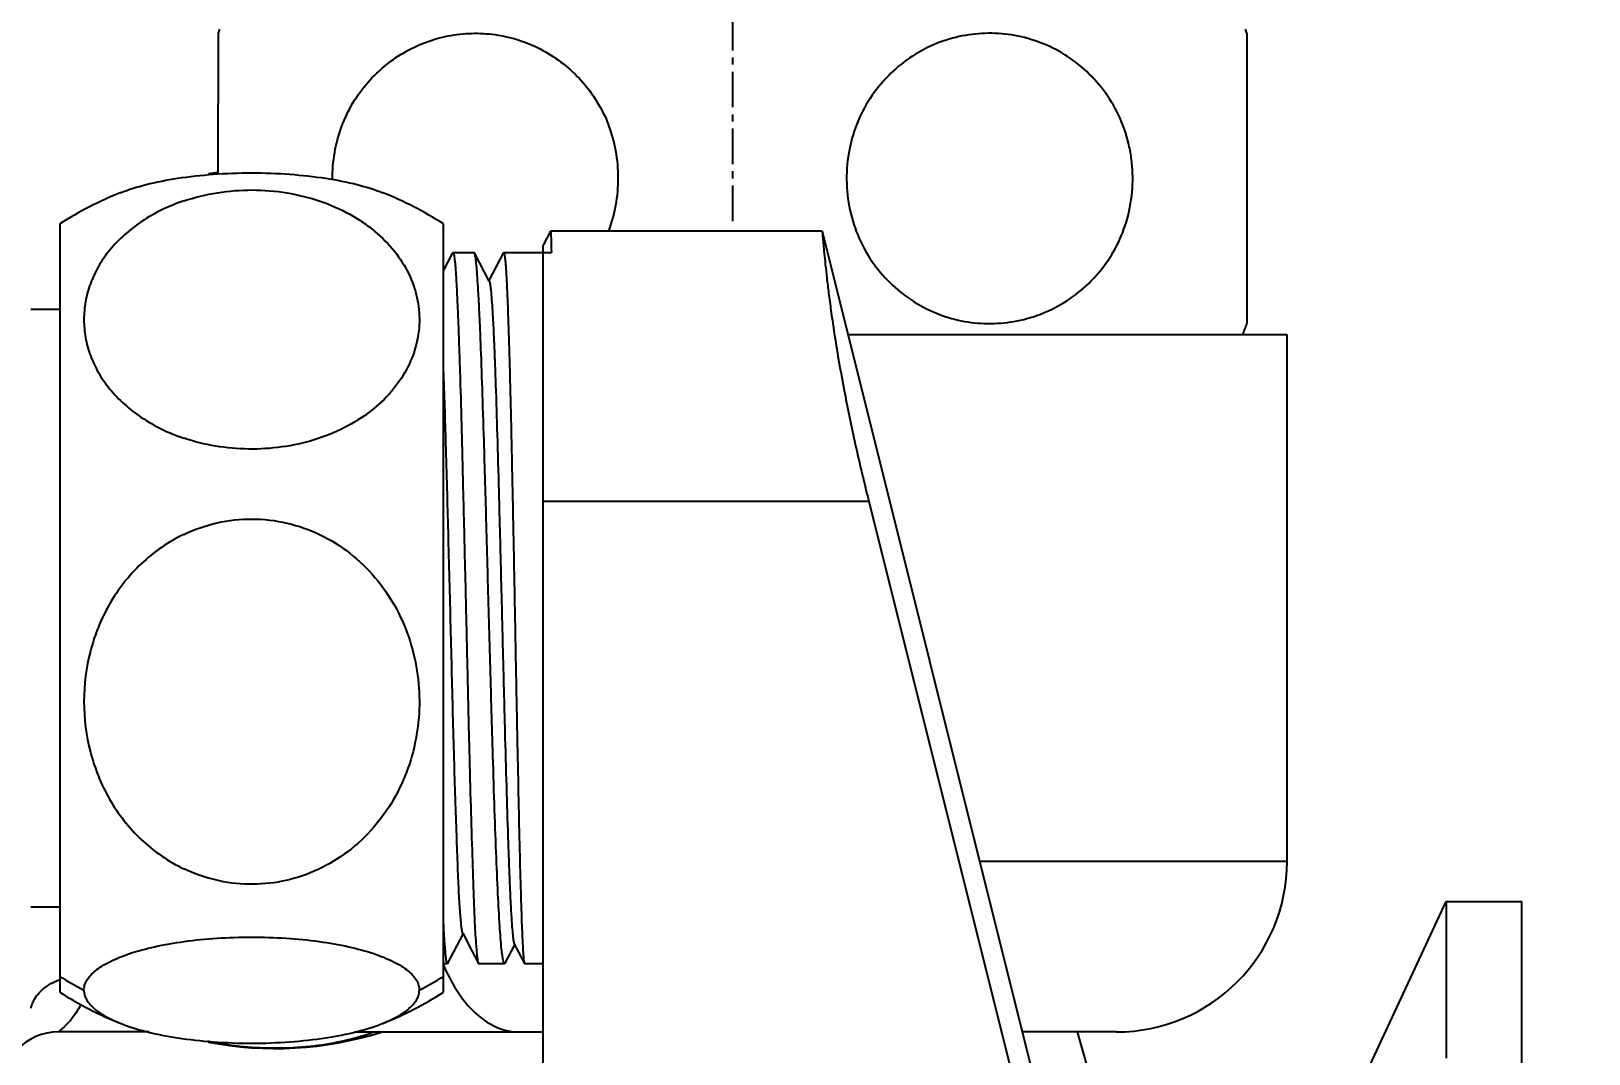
# Model space of a CAD drawing. Header units: millimetres. Extents: x 1035 to 2065, y 1005 to 1731.
# Drawn here: x 1357.7 to 1412.5, y 1299.7 to 1335.6 of the extents above; entities that cross this region are included whole.
import ezdxf

# ---------------------------------------------------------------- set-up
doc = ezdxf.new("R2010")
doc.units = ezdxf.units.MM
doc.linetypes.add('CENTER', pattern=[2, 1.25, -0.25, 0.25, -0.25])
doc.layers.add('center', color=1, linetype='CENTER')
doc.layers.add('标注', color=1, linetype='Continuous')
doc.styles.add('Daelim Dimension', font='')
doc.styles.get('Daelim Dimension').set_extended_font_data('NanumGothic')
doc.dimstyles.new('DEFAULT', dxfattribs={"dimscale": 2, "dimtxt": 2, "dimasz": 2, "dimexe": 0, "dimexo": 2, "dimgap": 1, "dimtad": 1, "dimdec": 1, "dimzin": 9, "dimdsep": 46, "dimtxsty": 'Daelim Dimension', "dimcen": 0.5, "dimclrd": 252, "dimclre": 252, "dimclrt": 3, "dimadec": 1, "dimazin": 0, "dimtfac": 1, "dimtdec": 1, "dimtix": 1, "dimtmove": 0, "dimatfit": 3, "dimfxl": 1, "dimtolj": 1, "dimtzin": 1, "dimlwd": 9, "dimlwe": 9, "dimarcsym": 0})

# ---------------------------------------------------------------- blocks, each defined once
blk = doc.blocks.new('*D1')
at = {"layer": 'Defpoints', "color": 0, "transparency": 16777216}
for p in [(1167.456, 1411.888), (1412.495, 1245.923), (1167.456, 1219.145)]:
    blk.add_point(p, dxfattribs=at)
at = {"layer": '标注', "color": 5, "lineweight": 9, "transparency": 16777216}
for p, q in [((1167.456, 1407.888), (1167.456, 1219.145)), ((1412.495, 1241.923), (1412.495, 1219.145)), ((1408.495, 1219.145), (1171.456, 1219.145))]:
    blk.add_line(p, q, dxfattribs=at)
at = {"layer": '标注', "color": 5, "transparency": 16777216}
for points in [[(1171.456, 1219.812), (1171.456, 1218.479), (1167.456, 1219.145)], [(1408.495, 1219.812), (1408.495, 1218.479), (1412.495, 1219.145)]]:
    blk.add_solid(points, dxfattribs=at)
at = {"layer": '标注', "color": 7, "transparency": 16777216, "insert": (1289.976, 1228.766), "char_height": 14, "attachment_point": 5, "style": 'Daelim Dimension'}
blk.add_mtext('\\A1;245', dxfattribs=at)
blk = doc.blocks.new('*D3')
at = {"layer": 'Defpoints', "color": 0, "transparency": 16777216}
for p in [(1241.39, 1396.817), (1412.495, 1248.343), (1412.495, 1245.923)]:
    blk.add_point(p, dxfattribs=at)
at = {"layer": '标注', "color": 5, "lineweight": 9, "transparency": 16777216}
for p, q in [((1241.39, 1392.817), (1241.39, 1248.343)), ((1412.495, 1249.923), (1412.495, 1248.343)), ((1245.39, 1248.343), (1408.495, 1248.343))]:
    blk.add_line(p, q, dxfattribs=at)
at = {"layer": '标注', "color": 5, "transparency": 16777216}
for points in [[(1245.39, 1249.009), (1245.39, 1247.676), (1241.39, 1248.343)], [(1408.495, 1249.009), (1408.495, 1247.676), (1412.495, 1248.343)]]:
    blk.add_solid(points, dxfattribs=at)
at = {"layer": '标注', "color": 7, "transparency": 16777216, "insert": (1326.942, 1257.813), "char_height": 14, "attachment_point": 5, "style": 'Daelim Dimension'}
blk.add_mtext('\\A1;171', dxfattribs=at)

msp = doc.modelspace()

# ---------------------------------------------------------------- linework, layer by layer
at = {"color": 7, "linetype": 'Continuous'}
for p, q in [((1364.295, 1335.571), (1364.348, 1335.713)), ((1364.292, 1330.625), (1364.295, 1335.571)), ((1400.471, 1335.571), (1400.471, 1325.369)), ((1358.714, 1328.87), (1358.714, 1301.87)), ((1372.214, 1301.87), (1372.214, 1328.87)), ((1375.972, 1328.618), (1375.714, 1328.124)), ((1375.972, 1328.618), (1375.974, 1328.62)), ((1385.525, 1328.62), (1375.974, 1328.62)), ((1385.524, 1328.62), (1385.526, 1328.614)), ((1385.526, 1328.614), (1395.925, 1287.063)), ((1375.714, 1259.049), (1375.714, 1328.125)), ((1372.53, 1327.857), (1372.214, 1327.25)), ((1372.531, 1327.857), (1372.544, 1327.87)), ((1372.544, 1327.87), (1373.287, 1327.87)), ((1373.303, 1327.855), (1373.287, 1327.87)), ((1373.822, 1326.858), (1373.303, 1327.855)), ((1374.317, 1327.861), (1373.809, 1326.885)), ((1374.317, 1327.861), (1374.327, 1327.87)), ((1374.327, 1327.87), (1375.714, 1327.87)), ((1375.714, 1327.868), (1376.006, 1327.868)), ((1357.695, 1325.87), (1358.714, 1325.87)), ((1401.882, 1324.97), (1386.438, 1324.97)), ((1401.883, 1306.47), (1401.883, 1324.97)), ((1387.172, 1319.113), (1375.714, 1319.113)), ((1387.172, 1319.113), (1396.449, 1282.047)), ((1391.068, 1306.47), (1401.883, 1306.47)), ((1400.391, 1289.864), (1407.482, 1305.059)), ((1407.482, 1305.059), (1410.141, 1305.059)), ((1407.482, 1305.059), (1407.482, 1299.553)), ((1410.141, 1282.83), (1410.141, 1305.059)), ((1357.695, 1304.87), (1358.714, 1304.87)), ((1372.367, 1302.884), (1372.903, 1303.911)), ((1372.888, 1303.938), (1373.22, 1303.303)), ((1374.381, 1302.891), (1374.716, 1303.533)), ((1374.702, 1303.56), (1374.849, 1303.277)), ((1372.353, 1302.87), (1372.214, 1302.87)), ((1372.367, 1302.884), (1372.353, 1302.87)), ((1373.22, 1303.303), (1373.44, 1302.881)), ((1373.439, 1302.881), (1373.451, 1302.87)), ((1374.36, 1302.87), (1373.451, 1302.87)), ((1374.381, 1302.891), (1374.359, 1302.87)), ((1374.849, 1303.277), (1375.058, 1302.876)), ((1375.058, 1302.876), (1375.064, 1302.87)), ((1375.714, 1302.87), (1375.064, 1302.87)), ((1361.858, 1300.47), (1358.667, 1300.47)), ((1369.077, 1300.47), (1375.714, 1300.47)), ((1395.883, 1300.47), (1392.57, 1300.47)), ((1396.816, 1292.45), (1394.514, 1300.47))]:
    msp.add_line(p, q, dxfattribs=at)
for centre, radius, start, end in [((1386.658, 1330.47), 14.725, 20.269, 20.8607), ((1366.291, 1318.348), 12.5, 99.2136, 100.8221), ((1365.464, 1318.349), 12.5, 111.62, 122.6841), ((1365.464, 1318.349), 12.5, 57.3159, 68.363), ((1386.658, 1330.47), 14.725, 338.0673, 339.7312), ((1395.883, 1306.47), 6, 270, 0), ((1378.301, 1305.418), 6.621, 203.1413, 206.2377), ((1365.339, 1313.186), 12.642, 238.3943, 242.8274), ((1365.589, 1313.186), 12.642, 297.1721, 301.6058), ((1365.464, 1312.391), 12.5, 237.3159, 248.38), ((1365.464, 1312.391), 12.5, 291.637, 302.6841), ((1358.666, 1298.471), 2, 89.999, 136.3852), ((1366.291, 1312.39), 12.5, 259.1176, 287.3269)]:
    msp.add_arc(centre, radius, start, end, dxfattribs=at)
for points, knots in [([(1368.306, 1330.429), (1368.304, 1330.747), (1368.356, 1331.38), (1368.599, 1332.292), (1368.999, 1333.13), (1369.535, 1333.862), (1370.173, 1334.475), (1370.889, 1334.961), (1371.663, 1335.309), (1372.474, 1335.52), (1373.303, 1335.593), (1374.132, 1335.53), (1374.945, 1335.33), (1375.99, 1334.874), (1377.16, 1333.948), (1377.797, 1332.916), (1378.015, 1332.351)], [0, 0, 0, 0, 0.067934, 0.135194, 0.201183, 0.265572, 0.328386, 0.38977, 0.449976, 0.509378, 0.568367, 0.627343, 0.6867, 0.74684, 0.870374, 1, 1, 1, 1]), ([(1396.099, 1328.572), (1396.228, 1328.9), (1396.416, 1329.59), (1396.473, 1330.481), (1396.411, 1331.192), (1396.28, 1331.887), (1395.988, 1332.713), (1395.451, 1333.592), (1394.768, 1334.328), (1393.978, 1334.903), (1393.111, 1335.309), (1392.197, 1335.54), (1391.263, 1335.597), (1390.332, 1335.481), (1389.431, 1335.192), (1388.586, 1334.727), (1387.569, 1333.877), (1386.994, 1333.011), (1386.748, 1332.381)], [0, 0, 0, 0, 0.066581, 0.133901, 0.1676, 0.201148, 0.267295, 0.33183, 0.394581, 0.455681, 0.515445, 0.5743, 0.632745, 0.691274, 0.750382, 0.810554, 0.872198, 1, 1, 1, 1]), ([(1378.023, 1328.613), (1378.248, 1329.205), (1378.474, 1330.483), (1378.245, 1331.761), (1378.015, 1332.351)], [0, 0, 0, 0, 0.500152, 1, 1, 1, 1]), ([(1386.748, 1332.381), (1386.617, 1332.053), (1386.428, 1331.362), (1386.358, 1330.292), (1386.5, 1329.23), (1386.85, 1328.233), (1387.388, 1327.351), (1388.071, 1326.613), (1388.863, 1326.037), (1389.731, 1325.631), (1390.647, 1325.399), (1391.583, 1325.343), (1392.514, 1325.46), (1393.417, 1325.75), (1394.263, 1326.217), (1395.282, 1327.07), (1395.854, 1327.94), (1396.099, 1328.572)], [0, 0, 0, 0, 0.066566, 0.133885, 0.201053, 0.267213, 0.33176, 0.394519, 0.45562, 0.515382, 0.574238, 0.632681, 0.691211, 0.750321, 0.810499, 0.872153, 1, 1, 1, 1]), ([(1360.849, 1329.966), (1361.142, 1330.082), (1361.806, 1330.285), (1362.901, 1330.499), (1364.144, 1330.634), (1365.465, 1330.681), (1366.786, 1330.634), (1368.028, 1330.499), (1369.123, 1330.285), (1369.786, 1330.082), (1370.08, 1329.966)], [0, 0, 0, 0, 0.1009, 0.221159, 0.35648, 0.500057, 0.643618, 0.778916, 0.899136, 1, 1, 1, 1]), ([(1363.08, 1329.679), (1362.554, 1329.501), (1361.589, 1329.041), (1360.609, 1328.175), (1360.063, 1327.388), (1359.777, 1326.779), (1359.604, 1326.15), (1359.547, 1325.51), (1359.604, 1324.87), (1359.777, 1324.241), (1360.063, 1323.632), (1360.609, 1322.844), (1361.589, 1321.979), (1362.554, 1321.519), (1363.08, 1321.341)], [0, 0, 0, 0, 0.143333, 0.272472, 0.332336, 0.389678, 0.445273, 0.49997, 0.554666, 0.610267, 0.66761, 0.727483, 0.856661, 1, 1, 1, 1]), ([(1363.08, 1329.679), (1363.847, 1329.938), (1365.083, 1330.129), (1366.703, 1329.996), (1367.866, 1329.708), (1368.753, 1329.32), (1369.381, 1328.934), (1369.93, 1328.52), (1370.508, 1327.937), (1371.013, 1327.144), (1371.311, 1326.298), (1371.397, 1325.427), (1371.271, 1324.56), (1370.934, 1323.722), (1370.39, 1322.941), (1369.648, 1322.247), (1368.726, 1321.672), (1368.03, 1321.394), (1367.662, 1321.281)], [0, 0, 0, 0, 0.145826, 0.21995, 0.292039, 0.360537, 0.393178, 0.424664, 0.48421, 0.53986, 0.59272, 0.644191, 0.695809, 0.749096, 0.805414, 0.865788, 0.930723, 1, 1, 1, 1]), ([(1375.974, 1328.62), (1375.975, 1328.62), (1375.977, 1328.615), (1375.979, 1328.607), (1375.981, 1328.591), (1375.984, 1328.56), (1375.988, 1328.505), (1375.992, 1328.423), (1375.996, 1328.317), (1375.999, 1328.188), (1376.003, 1328.036), (1376.005, 1327.927), (1376.006, 1327.868)], [0, 0, 0, 0, 0.005061, 0.017279, 0.03719, 0.064873, 0.143609, 0.253483, 0.3944, 0.566069, 0.768075, 1, 1, 1, 1]), ([(1385.526, 1328.614), (1385.528, 1328.606), (1385.532, 1328.582), (1385.54, 1328.506), (1385.553, 1328.361), (1385.574, 1328.126), (1385.603, 1327.811), (1385.643, 1327.419), (1385.694, 1326.953), (1385.759, 1326.414), (1385.873, 1325.563), (1386.058, 1324.352), (1386.349, 1322.748), (1386.721, 1320.976), (1387.013, 1319.747), (1387.172, 1319.113)], [0, 0, 0, 0, 0.002704, 0.007539, 0.023589, 0.048082, 0.080868, 0.12176, 0.170504, 0.226811, 0.290318, 0.437279, 0.607584, 0.79678, 1, 1, 1, 1]), ([(1372.544, 1327.87), (1372.55, 1327.87), (1372.563, 1327.85), (1372.573, 1327.814), (1372.587, 1327.75), (1372.599, 1327.664), (1372.612, 1327.552), (1372.631, 1327.356), (1372.652, 1327.051), (1372.676, 1326.617), (1372.7, 1326.092), (1372.725, 1325.483), (1372.751, 1324.793), (1372.778, 1324.028), (1372.815, 1322.877), (1372.857, 1321.3), (1372.904, 1319.279), (1372.957, 1317.135), (1373.01, 1314.934), (1373.059, 1312.747), (1373.106, 1310.643), (1373.159, 1308.689), (1373.212, 1306.948), (1373.259, 1305.474), (1373.306, 1304.314), (1373.343, 1303.651), (1373.367, 1303.379)], [0, 0, 0, 0, 0.000745, 0.002362, 0.004954, 0.008534, 0.013101, 0.018652, 0.032664, 0.050467, 0.071925, 0.09687, 0.125106, 0.156404, 0.190517, 0.266084, 0.349414, 0.437862, 0.528618, 0.618804, 0.705558, 0.786123, 0.857944, 0.918745, 0.966599, 1, 1, 1, 1]), ([(1374.256, 1303.379), (1374.228, 1303.645), (1374.18, 1304.293), (1374.121, 1305.424), (1374.062, 1306.861), (1374, 1308.559), (1373.94, 1310.465), (1373.882, 1312.522), (1373.822, 1314.666), (1373.762, 1316.832), (1373.705, 1318.953), (1373.647, 1320.964), (1373.588, 1322.803), (1373.541, 1324.203), (1373.502, 1325.195), (1373.474, 1325.829), (1373.445, 1326.384), (1373.416, 1326.853), (1373.389, 1327.234), (1373.366, 1327.496), (1373.346, 1327.658), (1373.333, 1327.745), (1373.32, 1327.808), (1373.309, 1327.842), (1373.303, 1327.855)], [0, 0, 0, 0, 0.032752, 0.079479, 0.138769, 0.208812, 0.287465, 0.372319, 0.460773, 0.550117, 0.637613, 0.720579, 0.796471, 0.862967, 0.892041, 0.918031, 0.940734, 0.959982, 0.975623, 0.987547, 0.992087, 0.995673, 0.998306, 1, 1, 1, 1]), ([(1374.327, 1327.87), (1374.332, 1327.87), (1374.343, 1327.849), (1374.351, 1327.814), (1374.363, 1327.75), (1374.374, 1327.664), (1374.386, 1327.552), (1374.397, 1327.417), (1374.409, 1327.258), (1374.425, 1326.998), (1374.444, 1326.617), (1374.465, 1326.093), (1374.487, 1325.483), (1374.51, 1324.794), (1374.532, 1324.029), (1374.554, 1323.195), (1374.576, 1322.299), (1374.605, 1321.001), (1374.64, 1319.28), (1374.684, 1317.135), (1374.725, 1314.934), (1374.764, 1312.747), (1374.806, 1310.643), (1374.846, 1308.69), (1374.883, 1306.948), (1374.923, 1305.474), (1374.96, 1304.314), (1374.987, 1303.651), (1375.003, 1303.379)], [0, 0, 0, 0, 0.000686, 0.002278, 0.004856, 0.008426, 0.012987, 0.018534, 0.025057, 0.032542, 0.050342, 0.0718, 0.096745, 0.124981, 0.156281, 0.190399, 0.227061, 0.265978, 0.349323, 0.43779, 0.528568, 0.618774, 0.705547, 0.78613, 0.857963, 0.918771, 0.966621, 1, 1, 1, 1]), ([(1373.822, 1326.858), (1373.829, 1326.846), (1373.839, 1326.809), (1373.852, 1326.742), (1373.865, 1326.648), (1373.885, 1326.471), (1373.908, 1326.186), (1373.936, 1325.77), (1373.963, 1325.258), (1373.991, 1324.654), (1374.018, 1323.963), (1374.056, 1322.889), (1374.102, 1321.386), (1374.157, 1319.429), (1374.21, 1317.32), (1374.265, 1315.137), (1374.319, 1312.958), (1374.372, 1310.862), (1374.426, 1308.925), (1374.473, 1307.442), (1374.51, 1306.386), (1374.537, 1305.709), (1374.564, 1305.117), (1374.59, 1304.616), (1374.617, 1304.21), (1374.64, 1303.932), (1374.66, 1303.761), (1374.672, 1303.67), (1374.685, 1303.605), (1374.695, 1303.571), (1374.701, 1303.558)], [0, 0, 0, 0, 0.001834, 0.004773, 0.008836, 0.014016, 0.027671, 0.045598, 0.067648, 0.093655, 0.123379, 0.156542, 0.231843, 0.3168, 0.40836, 0.50314, 0.59772, 0.688656, 0.77274, 0.846973, 0.87951, 0.908628, 0.934096, 0.955692, 0.973213, 0.986482, 0.991487, 0.995403, 0.998235, 1, 1, 1, 1]), ([(1372.891, 1303.934), (1372.887, 1303.942), (1372.879, 1303.965), (1372.863, 1304.032), (1372.846, 1304.154), (1372.825, 1304.344), (1372.803, 1304.593), (1372.781, 1304.901), (1372.76, 1305.264), (1372.74, 1305.683), (1372.712, 1306.342), (1372.678, 1307.283), (1372.636, 1308.537), (1372.592, 1309.936), (1372.549, 1311.453), (1372.51, 1313.054), (1372.456, 1315.256), (1372.383, 1317.955), (1372.307, 1320.972), (1372.248, 1322.877), (1372.214, 1323.748)], [0, 0, 0, 0, 0.001468, 0.003674, 0.010343, 0.020015, 0.032657, 0.048214, 0.066615, 0.087771, 0.111561, 0.166486, 0.230181, 0.301297, 0.378347, 0.459681, 0.54353, 0.711591, 0.868172, 1, 1, 1, 1]), ([(1367.662, 1321.281), (1366.922, 1321.054), (1365.741, 1320.893), (1364.196, 1321.032), (1363.442, 1321.219), (1363.08, 1321.341)], [0, 0, 0, 0, 0.500323, 0.75352, 1, 1, 1, 1]), ([(1363.08, 1317.957), (1363.452, 1318.134), (1364.239, 1318.408), (1365.479, 1318.546), (1366.72, 1318.401), (1367.893, 1317.985), (1368.944, 1317.329), (1369.83, 1316.474), (1370.527, 1315.467), (1371.186, 1313.988), (1371.501, 1311.963), (1371.12, 1309.948), (1370.41, 1308.492), (1369.675, 1307.51), (1368.756, 1306.69), (1368.038, 1306.281), (1367.661, 1306.118)], [0, 0, 0, 0, 0.063293, 0.126748, 0.190205, 0.253483, 0.316466, 0.379099, 0.4414, 0.503434, 0.626596, 0.74979, 0.811872, 0.874236, 0.936946, 1, 1, 1, 1]), ([(1363.08, 1317.957), (1362.533, 1317.697), (1361.522, 1316.996), (1360.583, 1315.791), (1360.056, 1314.711), (1359.68, 1313.575), (1359.49, 1312.08), (1359.68, 1310.586), (1360.056, 1309.45), (1360.451, 1308.639), (1360.957, 1307.889), (1361.569, 1307.216), (1362.277, 1306.641), (1362.805, 1306.334), (1363.08, 1306.203)], [0, 0, 0, 0, 0.126071, 0.251159, 0.313527, 0.375729, 0.499625, 0.623528, 0.685735, 0.748107, 0.810702, 0.873539, 0.936645, 1, 1, 1, 1]), ([(1367.661, 1306.118), (1367.301, 1305.962), (1366.544, 1305.725), (1365.36, 1305.62), (1364.181, 1305.77), (1363.434, 1306.035), (1363.08, 1306.203)], [0, 0, 0, 0, 0.24977, 0.500115, 0.750379, 1, 1, 1, 1]), ([(1372.272, 1303.379), (1372.267, 1303.443), (1372.245, 1303.76), (1372.227, 1304.077), (1372.214, 1304.329)], [0, 0, 0, 0, 0.203322, 1, 1, 1, 1]), ([(1359.566, 1301.94), (1359.566, 1301.999), (1359.584, 1302.12), (1359.664, 1302.297), (1359.795, 1302.468), (1359.975, 1302.634), (1360.204, 1302.795), (1360.598, 1303.013), (1361.216, 1303.255), (1362.095, 1303.489), (1363.124, 1303.668), (1364.264, 1303.78), (1365.464, 1303.819), (1366.665, 1303.78), (1367.805, 1303.668), (1368.834, 1303.489), (1369.712, 1303.255), (1370.33, 1303.013), (1370.725, 1302.795), (1370.954, 1302.634), (1371.134, 1302.468), (1371.264, 1302.297), (1371.345, 1302.12), (1371.363, 1301.999), (1371.363, 1301.94)], [0, 0, 0, 0, 0.013447, 0.027884, 0.044117, 0.06272, 0.084066, 0.108383, 0.166278, 0.236379, 0.317314, 0.406441, 0.500001, 0.59356, 0.682687, 0.763622, 0.833722, 0.891617, 0.915934, 0.93728, 0.955883, 0.972116, 0.986553, 1, 1, 1, 1]), ([(1372.353, 1302.87), (1372.348, 1302.87), (1372.338, 1302.882), (1372.33, 1302.906), (1372.319, 1302.947), (1372.305, 1303.032), (1372.288, 1303.178), (1372.278, 1303.305), (1372.272, 1303.379)], [0, 0, 0, 0, 0.025787, 0.07616, 0.155445, 0.264553, 0.572757, 1, 1, 1, 1]), ([(1373.367, 1303.379), (1373.372, 1303.315), (1373.383, 1303.201), (1373.401, 1303.053), (1373.418, 1302.952), (1373.43, 1302.898), (1373.439, 1302.881)], [0, 0, 0, 0, 0.384519, 0.679886, 0.88495, 1, 1, 1, 1]), ([(1374.359, 1302.87), (1374.354, 1302.87), (1374.342, 1302.881), (1374.323, 1302.924), (1374.301, 1303.018), (1374.278, 1303.177), (1374.263, 1303.305), (1374.256, 1303.379)], [0, 0, 0, 0, 0.029348, 0.081306, 0.270036, 0.576455, 1, 1, 1, 1]), ([(1375.003, 1303.379), (1375.007, 1303.312), (1375.015, 1303.195), (1375.028, 1303.045), (1375.04, 1302.95), (1375.05, 1302.899), (1375.055, 1302.882), (1375.058, 1302.876)], [0, 0, 0, 0, 0.395786, 0.695019, 0.89637, 0.960227, 1, 1, 1, 1]), ([(1357.791, 1301.558), (1357.87, 1301.723), (1358.141, 1302.036), (1358.5, 1302.228), (1358.702, 1302.305)], [0, 0, 0, 0, 0.457856, 1, 1, 1, 1]), ([(1372.362, 1302.491), (1372.51, 1302.192), (1372.833, 1301.649), (1373.44, 1300.992), (1374.124, 1300.57), (1374.625, 1300.47), (1374.863, 1300.47)], [0, 0, 0, 0, 0.296387, 0.557896, 0.788416, 1, 1, 1, 1]), ([(1359.566, 1301.94), (1359.566, 1301.888), (1359.58, 1301.78), (1359.644, 1301.623), (1359.747, 1301.469), (1359.891, 1301.319), (1360.074, 1301.173), (1360.389, 1300.974), (1360.657, 1300.85), (1360.849, 1300.774)], [0, 0, 0, 0, 0.085586, 0.176271, 0.276301, 0.388955, 0.516533, 0.660421, 1, 1, 1, 1]), ([(1370.08, 1300.774), (1370.272, 1300.85), (1370.54, 1300.974), (1370.855, 1301.173), (1371.038, 1301.319), (1371.181, 1301.469), (1371.285, 1301.623), (1371.348, 1301.78), (1371.363, 1301.888), (1371.363, 1301.94)], [0, 0, 0, 0, 0.339633, 0.483481, 0.611006, 0.723674, 0.823731, 0.914415, 1, 1, 1, 1]), ([(1357.709, 1301.308), (1357.713, 1301.329), (1357.732, 1301.415), (1357.762, 1301.498), (1357.791, 1301.558)], [0, 0, 0, 0, 0.241117, 1, 1, 1, 1]), ([(1359.462, 1301.45), (1359.391, 1301.304), (1359.267, 1301.103), (1359.083, 1300.871), (1358.957, 1300.733), (1358.846, 1300.625), (1358.768, 1300.553), (1358.72, 1300.51), (1358.696, 1300.489), (1358.68, 1300.476), (1358.67, 1300.47), (1358.666, 1300.47)], [0, 0, 0, 0, 0.383709, 0.551114, 0.699159, 0.823095, 0.916306, 0.94986, 0.974792, 0.99133, 1, 1, 1, 1]), ([(1360.849, 1300.774), (1361.142, 1300.658), (1361.806, 1300.455), (1362.901, 1300.241), (1364.144, 1300.106), (1365.465, 1300.059), (1366.786, 1300.106), (1368.028, 1300.241), (1369.123, 1300.455), (1369.786, 1300.658), (1370.08, 1300.774)], [0, 0, 0, 0, 0.1009, 0.221159, 0.35648, 0.500057, 0.643618, 0.778916, 0.899136, 1, 1, 1, 1]), ([(1368.488, 1300.107), (1368.118, 1300.033), (1367.357, 1299.925), (1366.199, 1299.877), (1365.045, 1299.942), (1364.29, 1300.063), (1363.925, 1300.143)], [0, 0, 0, 0, 0.246322, 0.501504, 0.755882, 1, 1, 1, 1]), ([(1369.766, 1300.462), (1369.667, 1300.425), (1369.248, 1300.282), (1368.818, 1300.174), (1368.488, 1300.107)], [0, 0, 0, 0, 0.238588, 1, 1, 1, 1])]:
    msp.add_open_spline(points, degree=3, knots=knots, dxfattribs=at)
at = {"layer": 'center'}
msp.add_line((1382.383, 1328.97), (1382.383, 1393.408), dxfattribs=at)

# ---------------------------------------------------------------- dimensions: what is measured, and where the dimension line sits
at = {"layer": '标注', "color": 5}
for base, p1, p2, picture, middle in [((1167.456, 1219.145), (1412.495, 1245.923), (1167.456, 1411.888), '*D1', (1289.976, 1228.766)), ((1412.495, 1248.343), (1241.39, 1396.817), (1412.495, 1245.923), '*D3', (1326.942, 1257.813))]:
    dim = msp.add_linear_dim(base=base, p1=p1, p2=p2, dimstyle='DEFAULT', override={"dimtxt": 7, "dimdec": 0, "dimclrd": 5, "dimclre": 5, "dimclrt": 7}, dxfattribs=at)
    dim.commit()
    dim.dimension.update_dxf_attribs({"geometry": picture, "text_midpoint": middle})

doc.saveas('drawing.dxf')
